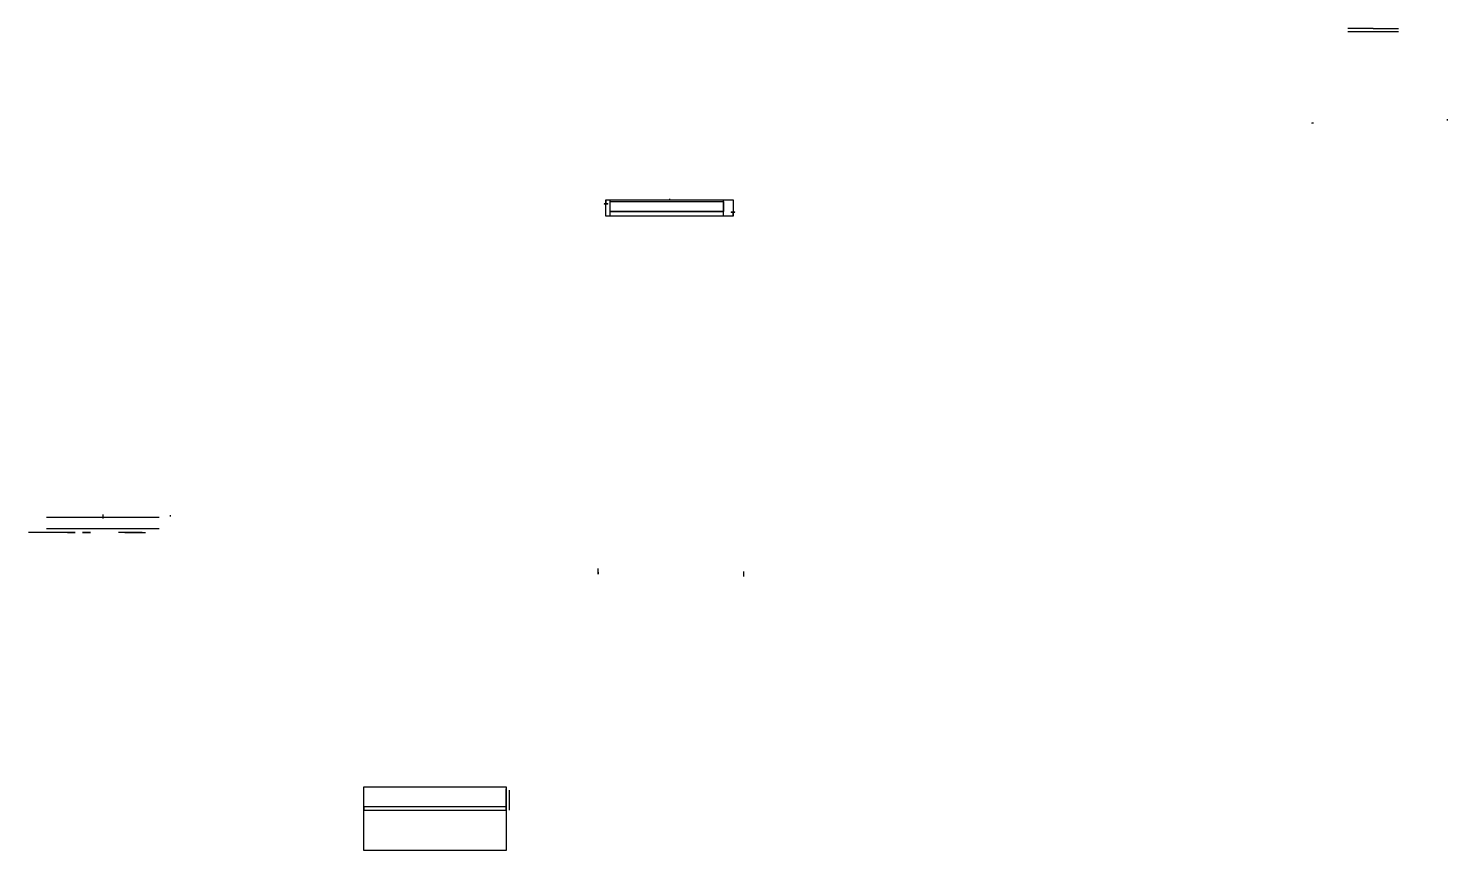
# Model space of a CAD drawing. Header units: millimetres. Extents: x -6864 to -5971, y -4592 to -4075.
import ezdxf

# ---------------------------------------------------------------- set-up
doc = ezdxf.new("R2010")
doc.units = ezdxf.units.MM

msp = doc.modelspace()

# ---------------------------------------------------------------- linework, layer by layer
at = {"extrusion": (0, 1, 0)}
for p, q in [((-6018.04, -4075, 39.05), (-6034.04, -4075, 39.05)), ((-6034.04, -4075, 39.05), (-6034.04, -4075, 42.15)), ((-6018.04, -4075, 41.05), (-6018.04, -4075, 39.05)), ((-6018.04, -4075, 39.05), (-6002.04, -4075, 39.05)), ((-6002.04, -4075, 39.05), (-6002.04, -4075, 43.05))]:
    msp.add_line(p, q, dxfattribs=at)
at = {"extrusion": (0, -1, 0)}
for p, q in [((-6034.04, -4077, 39.05), (-6034.04, -4077, 31.05)), ((-6034.04, -4077, 31.05), (-6002.04, -4077, 31.05)), ((-6002.04, -4077, 31.05), (-6002.04, -4077, 39.05)), ((-6836.74, -4392.08, 80.95), (-6863.74, -4392.08, 80.95)), ((-6792.15, -4392.08, 73.95), (-6807.12, -4392.08, 73.95)), ((-6803.15, -4392.08, 87.95), (-6805.15, -4392.08, 87.95)), ((-6805.15, -4392.08, 87.95), (-6805.15, -4392.08, 73.13)), ((-6803.15, -4392.08, 85.95), (-6803.15, -4392.08, 87.95)), ((-6803.15, -4392.08, 87.95), (-6790.11, -4392.08, 87.95)), ((-6792.15, -4392.08, 75.95), (-6792.15, -4392.08, 73.95)), ((-6792.15, -4392.08, 73.95), (-6790.15, -4392.08, 73.95)), ((-6790.15, -4392.08, 73.95), (-6790.15, -4392.08, 89.45))]:
    msp.add_line(p, q, dxfattribs=at)
at = {"extrusion": (1, 0, 0)}
for p, q in [((-5971.24, -4132.94, 41.05), (-5971.24, -4132.19, 43.86)), ((-6505.38, -4418.49, -13.66), (-6505.38, -4414.75, -0.05)), ((-6505.38, -4417.16, -3.66), (-6505.38, -4415.74, -3.66)), ((-6413.79, -4419.84, -13.66), (-6413.79, -4416.65, -1.75)), ((-6563.26, -4566.84, 18), (-6563.26, -4553.43, 68.08)), ((-6563.26, -4564.84, 18), (-6563.26, -4553.59, 60)), ((-6563.26, -4553.59, 60), (-6563.26, -4555.59, 60)), ((-6561.26, -4566.84, 13), (-6561.26, -4554.24, 60)), ((-6563.26, -4566.84, 18), (-6563.26, -4564.84, 18))]:
    msp.add_line(p, q, dxfattribs=at)
at = {"extrusion": (0, -0.965926, 0.258819)}
for p, q in [((-6056.54, -4134.62, 34.77), (-6056.28, -4134.37, 35.71)), ((-6055.54, -4134.62, 34.77), (-6056.54, -4134.62, 34.77)), ((-6500.58, -4193.24, -107.66), (-6500.58, -4182.89, -69.03)), ((-6500.58, -4182.89, -69.03), (-6460.58, -4182.89, -69.03)), ((-6500.58, -4182.89, -69.03), (-6500.58, -4185.47, -78.68)), ((-6498.08, -4182.89, -69.03), (-6498.08, -4185.47, -78.68)), ((-6498.08, -4182.89, -69.03), (-6498.08, -4183.92, -72.89)), ((-6498.08, -4183.92, -72.89), (-6426.58, -4183.92, -72.89)), ((-6498.08, -4183.92, -72.89), (-6498.08, -4190.13, -96.07)), ((-6498.08, -4185.47, -78.68), (-6498.08, -4193.24, -107.66)), ((-6460.58, -4182.24, -66.61), (-6460.58, -4182.89, -69.03)), ((-6460.58, -4182.89, -69.03), (-6420.58, -4182.89, -69.03)), ((-6426.58, -4193.24, -107.66), (-6426.58, -4182.89, -69.03)), ((-6426.58, -4183.92, -72.89), (-6426.58, -4190.13, -96.07)), ((-6420.58, -4182.89, -69.03), (-6420.58, -4193.24, -107.66)), ((-6420.58, -4193.24, -107.66), (-6500.58, -4193.24, -107.66)), ((-6426.58, -4190.13, -96.07), (-6498.08, -4190.13, -96.07)), ((-6498.08, -4190.13, -96.07), (-6426.58, -4190.13, -96.07)), ((-6420.58, -4193.24, -107.66), (-6426.58, -4193.24, -107.66)), ((-6420.58, -4193.24, -107.66), (-6420.58, -4190.65, -98)), ((-6816.94, -4380.82, 131.95), (-6816.94, -4383.41, 122.29)), ((-6774.44, -4382.21, 126.79), (-6774.44, -4381.35, 130)), ((-6774.44, -4381.35, 130), (-6774.44, -4381.35, 130)), ((-6852.44, -4382.51, 125.65), (-6816.94, -4382.51, 125.65)), ((-6781.44, -4389.88, 98.15), (-6852.44, -4389.88, 98.15)), ((-6816.94, -4382.51, 125.65), (-6781.44, -4382.51, 125.65))]:
    msp.add_line(p, q, dxfattribs=at)
for p, q in [((-6505.38, -4417.16, -3.66), (-6505.38, -4418.49, -8.62)), ((-6505.38, -4418.49, -8.62), (-6505.38, -4418.49, -13.66)), ((-6652.85, -4566.84, 2), (-6652.85, -4564.84, 2))]:
    msp.add_line(p, q)
at = {"extrusion": (0, -1, 0), "elevation": 4392.08}
msp.add_lwpolyline([(-6803.15, 85.95), (-6792.15, 85.95), (-6792.15, 75.95), (-6803.15, 75.95)], close=True, dxfattribs=at)
for points, elevation in [([(-6652.85, -4552.24), (-6563.26, -4552.24), (-6563.26, -4592.33), (-6652.85, -4592.33)], 60), ([(-6652.85, -4564.84), (-6652.85, -4566.84), (-6563.26, -4566.84), (-6563.26, -4564.84)], 2)]:
    msp.add_lwpolyline(points, close=True, dxfattribs=dict(elevation=elevation))
at = {"extrusion": (0, -0.965926, 0.258819)}
for centre in [(-6500.58, -1159.28, 4022.49), (-6420.58, -1179.28, 4022.49)]:
    msp.add_circle(centre, 1.15, dxfattribs=at)
at = {"extrusion": (0, -1, 0)}
for centre in [(-6836.74, 80.95, 4392.08), (-6827.24, 80.95, 4392.08)]:
    msp.add_circle(centre, 2.5, dxfattribs=at)

doc.saveas('drawing.dxf')
